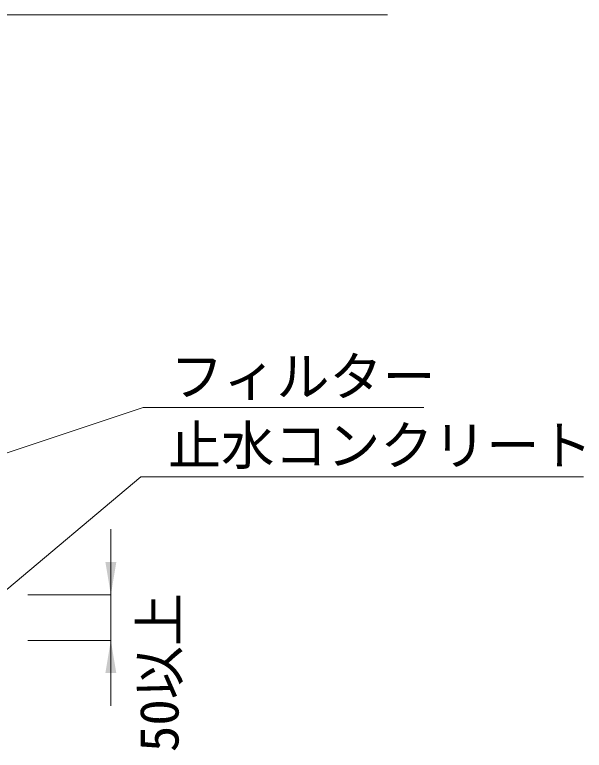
# Model space of a CAD drawing. Units: millimetres at full size, sheet at 1:40; details may follow other scales. Extents: x 221193 to 264773, y 874627 to 883926.
# Drawn here: x 225713 to 226339, y 879950 to 880758 of the extents above; entities that cross this region are included whole.
import ezdxf
from ezdxf.enums import TextEntityAlignment as Align

# ---------------------------------------------------------------- set-up
doc = ezdxf.new("R2010")
doc.units = ezdxf.units.MM
doc.header["$LTSCALE"] = 40
for name, color, linetype, lineweight in [('寸法線', 7, 'Continuous', 13), ('引出線', 4, 'Continuous', 9), ('舗装・基礎', 3, 'Continuous', 13)]:
    doc.layers.add(name, color=color, linetype=linetype, lineweight=lineweight)
doc.styles.add('ＭＳ ゴシック', font='')
doc.styles.get('ＭＳ ゴシック').set_extended_font_data('MS Gothic')

# ---------------------------------------------------------------- blocks, each defined once
blk = doc.blocks.new('filled_arrow')
at = {"color": 0, "linetype": 'Continuous', "lineweight": -2}
blk.add_solid([(7.5, 1.25), (0, 0), (7.5, -1.25)], dxfattribs=at)

msp = doc.modelspace()

# ---------------------------------------------------------------- linework, layer by layer
at = {"layer": '寸法線'}
for p, q in [((225818.97, 879998.93), (225818.97, 880192.93)), ((225727.83, 880120.93), (225818.97, 880120.93)), ((225727.83, 880070.93), (225818.97, 880070.93))]:
    msp.add_line(p, q, dxfattribs=at)
at = {"layer": '引出線', "lineweight": 13}
msp.add_lwpolyline([(225348.84, 880158.46), (225854.32, 880326.73), (226163, 880326.73)], dxfattribs=at)
at = {"layer": '引出線'}
msp.add_lwpolyline([(225697.83, 880120.93), (225851.9, 880250.74), (226338.29, 880250.74)], dxfattribs=at)
at = {"layer": '舗装・基礎'}
msp.add_line((225347.83, 880758.46), (226122.83, 880758.46), dxfattribs=at)

# ---------------------------------------------------------------- block references
at = {"layer": '寸法線', "xscale": 4.8, "yscale": 4.8}
for p, rotation in [((225818.97, 880120.93), 90), ((225818.97, 880070.93), 270)]:
    msp.add_blockref('filled_arrow', p, dxfattribs=dict(at, rotation=rotation))

# ---------------------------------------------------------------- texts
at = {"layer": '寸法線', "style": 'ＭＳ ゴシック'}
msp.add_text('50以上', height=42.72, rotation=90, dxfattribs=at).set_placement((225872.02, 880035.47), align=Align.MIDDLE_CENTER)
at = {"layer": '引出線', "style": 'ＭＳ ゴシック'}
for s, p in [('フィルター', (225884.32, 880382.33)), ('止水コンクリート', (225881.9, 880306.57))]:
    msp.add_text(s, height=42.72, dxfattribs=at).set_placement(p, align=Align.TOP_LEFT)

doc.saveas('drawing.dxf')
